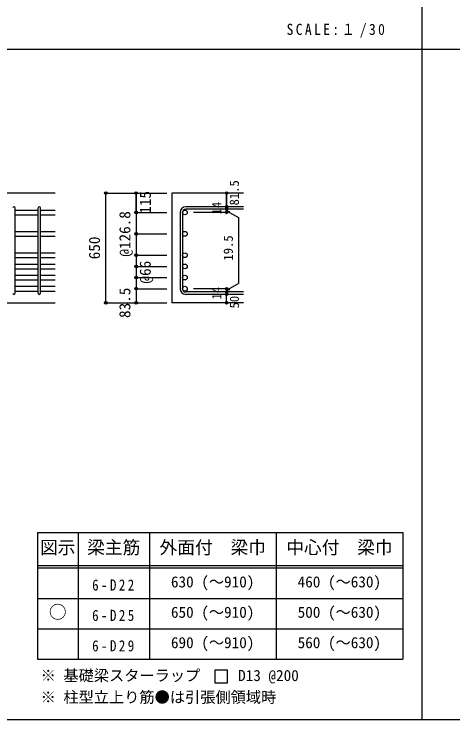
# Model space of a CAD drawing. Units: millimetres at full size, sheet at 1:30, with parts at other scales. Extents: x -5973 to 5954, y -4195 to 4201.
# Drawn here: x -3539 to -942, y -4195 to -15 of the extents above; entities that cross this region are included whole.
import ezdxf
from ezdxf.enums import TextEntityAlignment as Align

# ---------------------------------------------------------------- set-up
doc = ezdxf.new("R2010")
doc.units = ezdxf.units.MM
doc.header["$LTSCALE"] = 30
doc.header["$PDMODE"] = 32
doc.header["$PDSIZE"] = 15
for name, color, linetype in [('0-1_躯体線', 2, 'Continuous'), ('0-5_基礎梁筋', 7, 'Continuous'), ('0-6_スタラップ筋', 7, 'Continuous'), ('0-D_寸法', 4, 'Continuous'), ('6-7_文字', 7, 'Continuous'), ('6-E_枠', 7, 'Continuous'), ('F-0_枠', 6, 'Continuous')]:
    doc.layers.add(name, color=color, linetype=linetype)
doc.styles.add('ＭＳ ゴシック', font='')
doc.styles.get('ＭＳ ゴシック').set_extended_font_data('MS Gothic')

msp = doc.modelspace()

# ---------------------------------------------------------------- linework, layer by layer
at = {"layer": '0-1_躯体線'}
for p, q in [((-3295.8, -1074.89), (-4895.8, -1074.89)), ((-2180.8, -1074.89), (-2605.8, -1074.89)), ((-2605.8, -1074.89), (-2605.8, -1724.89)), ((-3695.8, -1724.89), (-3295.8, -1724.89)), ((-2180.8, -1724.89), (-2605.8, -1724.89))]:
    msp.add_line(p, q, dxfattribs=at)
at = {"layer": '0-5_基礎梁筋'}
for p, q in [((-3531.8, -1175.82), (-3395.8, -1175.82)), ((-3531.8, -1203.82), (-3395.8, -1203.82)), ((-3381.8, -1175.82), (-3295.8, -1175.82)), ((-3381.8, -1203.82), (-3295.8, -1203.82)), ((-3531.8, -1302.61), (-3395.8, -1302.61)), ((-3531.8, -1330.61), (-3395.8, -1330.61)), ((-3381.8, -1302.61), (-3295.8, -1302.61)), ((-3381.8, -1330.61), (-3295.8, -1330.61)), ((-3531.8, -1429.39), (-3395.8, -1429.39)), ((-3531.8, -1457.39), (-3395.8, -1457.39)), ((-3381.8, -1429.39), (-3295.8, -1429.39)), ((-3381.8, -1457.39), (-3295.8, -1457.39)), ((-3531.8, -1495.39), (-3395.8, -1495.39)), ((-3381.8, -1495.39), (-3295.8, -1495.39)), ((-3531.8, -1523.39), (-3395.8, -1523.39)), ((-3381.8, -1523.39), (-3295.8, -1523.39)), ((-3531.8, -1561.39), (-3395.8, -1561.39)), ((-3381.8, -1561.39), (-3295.8, -1561.39)), ((-3531.8, -1589.39), (-3395.8, -1589.39)), ((-3531.8, -1627.39), (-3395.8, -1627.39)), ((-3381.8, -1589.39), (-3295.8, -1589.39)), ((-3381.8, -1627.39), (-3295.8, -1627.39)), ((-3531.8, -1655.39), (-3395.8, -1655.39)), ((-3381.8, -1655.39), (-3295.8, -1655.39))]:
    msp.add_line(p, q, dxfattribs=at)
at = {"layer": '0-5_基礎梁筋', "color": 3}
for centre in [(-2527.8, -1189.82), (-2527.8, -1316.61), (-2527.8, -1443.39), (-2527.8, -1509.39), (-2527.8, -1575.39), (-2527.8, -1641.39)]:
    msp.add_circle(centre, 14, dxfattribs=at)
at = {"layer": '0-6_スタラップ筋'}
for p, q in [((-3531.8, -1667.89), (-3531.8, -1163.32)), ((-3395.8, -1667.89), (-3395.8, -1163.32)), ((-3381.8, -1667.89), (-3381.8, -1163.32)), ((-2180.8, -1156.32), (-2522.3, -1156.32)), ((-2180.8, -1170.32), (-2522.3, -1170.32)), ((-2555.8, -1189.82), (-2555.8, -1641.39)), ((-2541.8, -1189.82), (-2541.8, -1641.39)), ((-2180.8, -1660.89), (-2522.3, -1660.89)), ((-2180.8, -1674.89), (-2522.3, -1674.89))]:
    msp.add_line(p, q, dxfattribs=at)
for centre, radius, start, end in [((-3538.8, -1163.32), 7, 0, 180), ((-3388.8, -1163.32), 7, 0, 180), ((-2522.3, -1189.82), 33.5, 90, 180), ((-2522.3, -1189.82), 19.5, 90, 180), ((-3538.8, -1667.89), 7, 180, 0), ((-3388.8, -1667.89), 7, 180, 0), ((-2522.3, -1641.39), 33.5, 180, 270), ((-2522.3, -1641.39), 19.5, 180, 270)]:
    msp.add_arc(centre, radius, start, end, dxfattribs=at)
at = {"layer": '0-D_寸法'}
for p, q in [((-2995.8, -1724.89), (-2995.8, -1074.89)), ((-2995.8, -1074.89), (-2815.8, -1074.89)), ((-2995.8, -1074.89), (-2815.8, -1074.89)), ((-2995.8, -1724.89), (-2995.8, -1074.89)), ((-2815.8, -1189.82), (-2815.8, -1074.89)), ((-2815.8, -1074.89), (-2635.8, -1074.89)), ((-2815.8, -1074.89), (-2815.8, -1189.82)), ((-2280.8, -1170.32), (-2280.8, -1156.32)), ((-2280.8, -1170.32), (-2280.8, -1189.82)), ((-2815.8, -1189.82), (-2635.8, -1189.82)), ((-2815.8, -1189.82), (-2635.8, -1189.82)), ((-2815.8, -1189.82), (-2815.8, -1388.89)), ((-2815.8, -1189.82), (-2815.8, -1469.36)), ((-2280.8, -1189.82), (-2476.89, -1189.82)), ((-2280.8, -1180.07), (-2261.48, -1185.25)), ((-2280.8, -1180.07), (-2210.74, -1220.52)), ((-2210.74, -1220.52), (-2210.74, -1610.7)), ((-2815.8, -1316.61), (-2635.8, -1316.61)), ((-2815.8, -1443.39), (-2635.8, -1443.39)), ((-2815.8, -1509.39), (-2635.8, -1509.39)), ((-2815.8, -1575.39), (-2635.8, -1575.39)), ((-2280.8, -1651.14), (-2210.74, -1610.7)), ((-2815.8, -1641.39), (-2635.8, -1641.39)), ((-2280.8, -1641.39), (-2476.89, -1641.39)), ((-2280.8, -1660.89), (-2280.8, -1641.39)), ((-2280.8, -1651.14), (-2261.48, -1645.97)), ((-2280.8, -1674.89), (-2280.8, -1660.89)), ((-2280.8, -1724.89), (-2280.8, -1674.89)), ((-2995.8, -1724.89), (-2815.8, -1724.89)), ((-2815.8, -1724.89), (-2635.8, -1724.89))]:
    msp.add_line(p, q, dxfattribs=at)
for points in [[(-2280.8, -1074.89), (-2280.8, -1156.32), (-2280.8, -1074.89)], [(-2815.8, -1469.36), (-2815.8, -1641.39), (-2815.8, -1724.89)]]:
    msp.add_lwpolyline(points, dxfattribs=at)
for centre, radius in [((-2995.8, -1074.89), 8), ((-2995.8, -1074.89), 7.2), ((-2995.8, -1074.89), 6.4), ((-2995.8, -1074.89), 5.6), ((-2995.8, -1074.89), 4.8), ((-2995.8, -1074.89), 4), ((-2995.8, -1074.89), 3.2), ((-2995.8, -1074.89), 2.4), ((-2995.8, -1074.89), 1.6), ((-2995.8, -1074.89), 0.8), ((-2815.8, -1074.89), 8), ((-2815.8, -1074.89), 7.2), ((-2815.8, -1074.89), 6.4), ((-2815.8, -1074.89), 5.6), ((-2815.8, -1074.89), 4.8), ((-2815.8, -1074.89), 4), ((-2815.8, -1074.89), 3.2), ((-2815.8, -1074.89), 2.4), ((-2815.8, -1074.89), 1.6), ((-2815.8, -1074.89), 0.8), ((-2280.8, -1074.89), 4), ((-2280.8, -1074.89), 3.6), ((-2280.8, -1074.89), 3.2), ((-2280.8, -1074.89), 2.8), ((-2280.8, -1074.89), 2.4), ((-2280.8, -1074.89), 2), ((-2280.8, -1074.89), 1.6), ((-2280.8, -1074.89), 1.2), ((-2280.8, -1074.89), 0.8), ((-2280.8, -1074.89), 0.4), ((-2280.8, -1156.32), 4), ((-2280.8, -1170.32), 4), ((-2280.8, -1156.32), 3.6), ((-2280.8, -1170.32), 3.6), ((-2280.8, -1156.32), 3.2), ((-2280.8, -1170.32), 3.2), ((-2280.8, -1156.32), 2.8), ((-2280.8, -1170.32), 2.8), ((-2280.8, -1156.32), 2.4), ((-2280.8, -1170.32), 2.4), ((-2280.8, -1156.32), 2), ((-2280.8, -1170.32), 2), ((-2280.8, -1156.32), 1.6), ((-2280.8, -1170.32), 1.6), ((-2280.8, -1156.32), 1.2), ((-2280.8, -1170.32), 1.2), ((-2280.8, -1156.32), 0.8), ((-2280.8, -1170.32), 0.8), ((-2280.8, -1156.32), 0.4), ((-2280.8, -1170.32), 0.4), ((-2815.8, -1189.82), 8), ((-2815.8, -1189.82), 7.2), ((-2815.8, -1189.82), 6.4), ((-2815.8, -1189.82), 5.6), ((-2815.8, -1189.82), 4.8), ((-2815.8, -1189.82), 4), ((-2815.8, -1189.82), 3.2), ((-2815.8, -1189.82), 2.4), ((-2815.8, -1189.82), 1.6), ((-2815.8, -1189.82), 0.8), ((-2280.8, -1189.82), 4), ((-2280.8, -1189.82), 3.6), ((-2280.8, -1189.82), 3.2), ((-2280.8, -1189.82), 2.8), ((-2280.8, -1189.82), 2.4), ((-2280.8, -1189.82), 2), ((-2280.8, -1189.82), 1.6), ((-2280.8, -1189.82), 1.2), ((-2280.8, -1189.82), 0.8), ((-2280.8, -1189.82), 0.4), ((-2815.8, -1316.61), 8), ((-2815.8, -1316.61), 7.2), ((-2815.8, -1316.61), 6.4), ((-2815.8, -1316.61), 5.6), ((-2815.8, -1316.61), 4.8), ((-2815.8, -1316.61), 4), ((-2815.8, -1316.61), 3.2), ((-2815.8, -1316.61), 2.4), ((-2815.8, -1316.61), 1.6), ((-2815.8, -1316.61), 0.8), ((-2815.8, -1443.39), 8), ((-2815.8, -1443.39), 7.2), ((-2815.8, -1443.39), 6.4), ((-2815.8, -1443.39), 5.6), ((-2815.8, -1443.39), 4.8), ((-2815.8, -1443.39), 4), ((-2815.8, -1443.39), 3.2), ((-2815.8, -1443.39), 2.4), ((-2815.8, -1443.39), 1.6), ((-2815.8, -1443.39), 0.8), ((-2815.8, -1509.39), 8), ((-2815.8, -1509.39), 7.2), ((-2815.8, -1509.39), 6.4), ((-2815.8, -1509.39), 5.6), ((-2815.8, -1509.39), 4.8), ((-2815.8, -1509.39), 4), ((-2815.8, -1509.39), 3.2), ((-2815.8, -1509.39), 2.4), ((-2815.8, -1509.39), 1.6), ((-2815.8, -1509.39), 0.8), ((-2815.8, -1575.39), 8), ((-2815.8, -1575.39), 7.2), ((-2815.8, -1575.39), 6.4), ((-2815.8, -1575.39), 5.6), ((-2815.8, -1575.39), 4.8), ((-2815.8, -1575.39), 4), ((-2815.8, -1575.39), 3.2), ((-2815.8, -1575.39), 2.4), ((-2815.8, -1575.39), 1.6), ((-2815.8, -1575.39), 0.8), ((-2815.8, -1641.39), 8), ((-2815.8, -1641.39), 7.2), ((-2815.8, -1641.39), 6.4), ((-2815.8, -1641.39), 5.6), ((-2815.8, -1641.39), 4.8), ((-2815.8, -1641.39), 4), ((-2815.8, -1641.39), 3.2), ((-2815.8, -1641.39), 2.4), ((-2815.8, -1641.39), 1.6), ((-2815.8, -1641.39), 0.8), ((-2280.8, -1641.39), 4), ((-2280.8, -1660.89), 4), ((-2280.8, -1674.89), 4), ((-2280.8, -1641.39), 3.6), ((-2280.8, -1660.89), 3.6), ((-2280.8, -1674.89), 3.6), ((-2280.8, -1641.39), 3.2), ((-2280.8, -1660.89), 3.2), ((-2280.8, -1674.89), 3.2), ((-2280.8, -1641.39), 2.8), ((-2280.8, -1660.89), 2.8), ((-2280.8, -1641.39), 2.4), ((-2280.8, -1660.89), 2.4), ((-2280.8, -1641.39), 2), ((-2280.8, -1660.89), 2), ((-2280.8, -1641.39), 1.6), ((-2280.8, -1660.89), 1.6), ((-2280.8, -1641.39), 1.2), ((-2280.8, -1660.89), 1.2), ((-2280.8, -1641.39), 0.8), ((-2280.8, -1660.89), 0.8), ((-2280.8, -1641.39), 0.4), ((-2280.8, -1660.89), 0.4), ((-2280.8, -1674.89), 2.8), ((-2280.8, -1674.89), 2.4), ((-2280.8, -1674.89), 2), ((-2280.8, -1674.89), 1.6), ((-2280.8, -1674.89), 1.2), ((-2280.8, -1674.89), 0.8), ((-2280.8, -1674.89), 0.4), ((-2995.8, -1724.89), 7.2), ((-2995.8, -1724.89), 6.4), ((-2995.8, -1724.89), 5.6), ((-2995.8, -1724.89), 4.8), ((-2995.8, -1724.89), 4), ((-2995.8, -1724.89), 3.2), ((-2995.8, -1724.89), 2.4), ((-2995.8, -1724.89), 1.6), ((-2995.8, -1724.89), 0.8), ((-2815.8, -1724.89), 7.2), ((-2815.8, -1724.89), 6.4), ((-2815.8, -1724.89), 5.6), ((-2815.8, -1724.89), 4.8), ((-2815.8, -1724.89), 4), ((-2815.8, -1724.89), 3.2), ((-2815.8, -1724.89), 2.4), ((-2815.8, -1724.89), 1.6), ((-2815.8, -1724.89), 0.8), ((-2280.8, -1724.89), 4), ((-2280.8, -1724.89), 3.6), ((-2280.8, -1724.89), 3.2), ((-2280.8, -1724.89), 2.8), ((-2280.8, -1724.89), 2.4), ((-2280.8, -1724.89), 2), ((-2280.8, -1724.89), 1.6), ((-2280.8, -1724.89), 1.2), ((-2280.8, -1724.89), 0.8), ((-2280.8, -1724.89), 0.4)]:
    msp.add_circle(centre, radius, dxfattribs=at)
at = {"layer": '0-D_寸法', "color": 7}
for p in [(-2995.8, -1074.89), (-2995.8, -1074.89), (-2815.8, -1074.89), (-2280.8, -1074.89), (-2280.8, -1156.32), (-2280.8, -1170.32), (-2815.8, -1189.82), (-2280.8, -1189.82), (-2815.8, -1316.61), (-2815.8, -1443.39), (-2815.8, -1509.39), (-2815.8, -1575.39), (-2815.8, -1641.39), (-2280.8, -1641.39), (-2280.8, -1641.39), (-2280.8, -1660.89), (-2280.8, -1674.89), (-2995.8, -1724.89), (-2995.8, -1724.89), (-2815.8, -1724.89), (-2280.8, -1724.89)]:
    msp.add_point(p, dxfattribs=at)
at = {"layer": '6-7_文字'}
msp.add_lwpolyline([(-2350.75, -3975.47), (-2275.75, -3975.47), (-2275.75, -3900.47), (-2350.75, -3900.47)], close=True, dxfattribs=at)
at = {"layer": '6-E_枠', "color": 3}
for p, q in [((-3400.52, -3085.43), (-3400.52, -3835.43)), ((-3400.52, -3085.43), (-1238, -3085.43)), ((-1238, -3085.43), (-1238, -3835.43)), ((-3400.52, -3835.43), (-1238, -3835.43))]:
    msp.add_line(p, q, dxfattribs=at)
at = {"layer": '6-E_枠'}
for p, q in [((-3160.52, -3085.43), (-3160.52, -3835.43)), ((-2738, -3085.43), (-2738, -3835.43)), ((-1988, -3085.43), (-1988, -3835.43)), ((-3400.52, -3280.43), (-1238, -3280.43)), ((-3400.52, -3295.43), (-1238, -3295.43)), ((-3400.52, -3475.43), (-1238, -3475.43)), ((-3400.52, -3655.43), (-1238, -3655.43))]:
    msp.add_line(p, q, dxfattribs=at)
at = {"layer": 'F-0_枠', "color": 2}
for p, q in [((-1124.64, 4201.15), (-1124.64, -4195.24)), ((-5972.88, -222.05), (3723.6, -222.05))]:
    msp.add_line(p, q, dxfattribs=at)
at = {"layer": 'F-0_枠'}
msp.add_line((5954.1, -4195.24), (-5972.88, -4195.24), dxfattribs=at)

# ---------------------------------------------------------------- texts
at = {"layer": '0-D_寸法', "style": 'ＭＳ ゴシック'}
for s, height, p in [('81.5', 54.99, (-2191.9, -1148.49)), ('115', 65.98, (-2709.7, -1197.45)), ('14', 54.99, (-2296.03, -1201.76)), ('@126.8', 65.98, (-2830.8, -1451.61)), ('650', 65.98, (-3010.8, -1467.39)), ('19.5', 54.99, (-2227.45, -1475.17)), ('@66', 65.98, (-2710.16, -1610.8)), ('83.5', 65.98, (-2830.8, -1814.89)), ('14', 54.99, (-2296.06, -1705.57)), ('50', 54.99, (-2190.8, -1758.39))]:
    msp.add_text(s, height=height, rotation=90, dxfattribs=at).set_placement(p, align=Align.BOTTOM_LEFT)
at = {"layer": '6-7_文字', "color": 2, "style": 'ＭＳ ゴシック'}
for s, p in [('図示', (-3385.52, -3235.43)), ('梁主筋', (-3106.76, -3235.43)), ('外面付\u3000梁巾', (-2678, -3235.43)), ('中心付\u3000梁巾', (-1928, -3235.43)), ('○', (-3333.02, -3617.93))]:
    msp.add_text(s, height=76.98, dxfattribs=at).set_placement(p, align=Align.BOTTOM_LEFT)
at = {"layer": '6-7_文字', "style": 'ＭＳ ゴシック'}
for s, p in [('630 (～910)', (-2610.5, -3430.43)), ('460 (～630)', (-1860.5, -3430.43)), ('650 (～910)', (-2610.5, -3610.43)), ('500 (～630)', (-1860.5, -3610.43)), ('690 (～910)', (-2610.5, -3790.43)), ('560 (～630)', (-1860.5, -3790.43)), ('※ 基礎梁スターラップ     D13 @200', (-3381.96, -3985.01)), ('※ 柱型立上り筋●は引張側領域時', (-3381.96, -4113.51))]:
    msp.add_text(s, height=65.98, dxfattribs=at).set_placement(p, align=Align.BOTTOM_LEFT)
at = {"layer": '6-7_文字', "color": 2, "insert": (-1925.98, -154.55), "char_height": 65.98, "attachment_point": 7, "style": 'ＭＳ ゴシック'}
msp.add_mtext('\\T1.34;\\W0.9;SCALE:１/30', dxfattribs=at)
at = {"layer": '6-7_文字', "char_height": 65.98, "attachment_point": 7, "style": 'ＭＳ ゴシック'}
for s, insert in [('\\T1.38;\\W0.85;6-D22', (-3076.76, -3430.43)), ('\\T1.38;\\W0.85;6-D25', (-3076.76, -3610.43)), ('\\T1.38;\\W0.85;6-D29', (-3076.76, -3790.43))]:
    msp.add_mtext(s, dxfattribs=dict(at, insert=insert))

doc.saveas('drawing.dxf')
